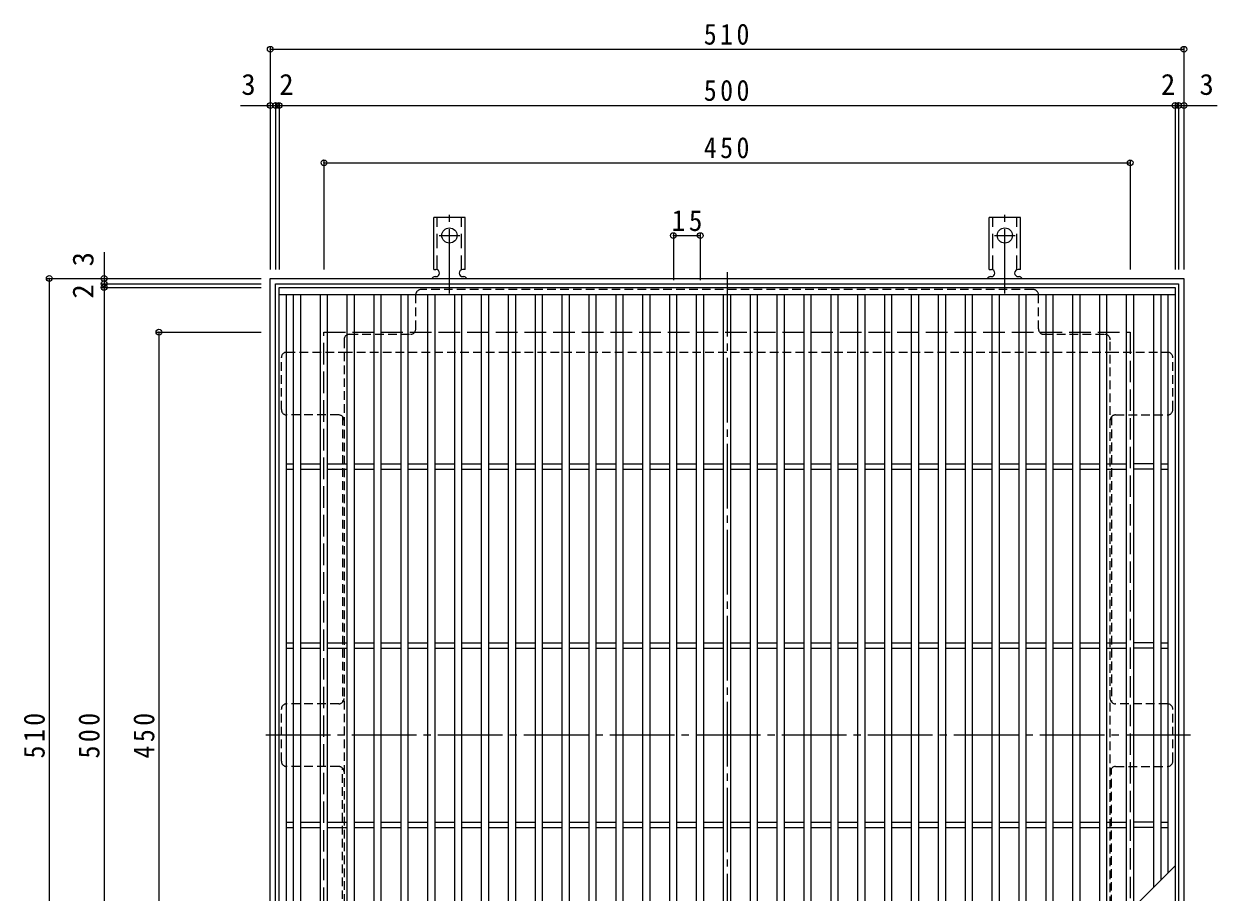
# Model space of a CAD drawing. Units: millimetres at full size, sheet at 1:4. Extents: x -744 to 1008, y -779 to 706.
# Drawn here: x -744 to -78, y 221 to 706 of the extents above; entities that cross this region are included whole.
import ezdxf
from ezdxf.enums import TextEntityAlignment as Align

# ---------------------------------------------------------------- set-up
doc = ezdxf.new("R2010")
doc.units = ezdxf.units.MM
doc.header["$LTSCALE"] = 4
doc.header["$PDMODE"] = 32
doc.header["$PDSIZE"] = 3.2
for name, pattern in [('CHAIN2', [12, 9, -1, 1, -1]), ('DASHED1', [1.8, 1.2, -0.6]), ('DASHED2', [3, 2, -1]), ('DASHED3', [4, 3, -1])]:
    doc.linetypes.add(name, pattern=pattern)
for name, color, linetype, lineweight in [('A-1_躯体', 3, 'Continuous', 9), ('A-2_仕上', 3, 'Continuous', 9), ('A-4_その他', 7, 'Continuous', 9), ('A-7_ハッチ', 2, 'Continuous', 9), ('A-A_ﾊｯﾁ-ﾜｸ', 3, 'Continuous', 9)]:
    doc.layers.add(name, color=color, linetype=linetype, lineweight=lineweight)
doc.styles.add('ＭＳ ゴシック', font='')
doc.styles.get('ＭＳ ゴシック').set_extended_font_data('MS Gothic')

msp = doc.modelspace()

# ---------------------------------------------------------------- linework, layer by layer
at = {"layer": 'A-1_躯体', "color": 2}
for p, q in [((-99.348, 560.989), (-99.348, 56.989)), ((-96.348, 563.989), (-96.348, 53.989))]:
    msp.add_line(p, q, dxfattribs=at)
at = {"layer": 'A-1_躯体', "color": 2, "linetype": 'DASHED3'}
msp.add_line((-126.348, 533.989), (-126.348, 83.989), dxfattribs=at)
at = {"layer": 'A-1_躯体', "color": 2}
for points in [[(-606.348, 53.989), (-606.348, 563.989), (-96.348, 563.989)], [(-603.349, 56.989), (-603.349, 560.989), (-99.348, 560.989)]]:
    msp.add_lwpolyline(points, dxfattribs=at)
at = {"layer": 'A-1_躯体', "color": 2, "linetype": 'DASHED3'}
msp.add_lwpolyline([(-576.348, 83.989), (-576.348, 533.989), (-126.348, 533.989)], dxfattribs=at)
at = {"layer": 'A-2_仕上'}
for p, q in [((-601.348, 558.989), (-101.348, 558.989)), ((-601.348, 58.989), (-601.348, 558.989)), ((-601.348, 554.989), (-101.348, 554.989)), ((-597.348, 62.989), (-597.348, 554.989)), ((-593.348, 62.989), (-593.348, 554.989)), ((-589.348, 62.989), (-589.348, 554.989)), ((-578.348, 62.989), (-578.348, 554.989)), ((-574.348, 62.989), (-574.348, 554.989)), ((-563.348, 62.989), (-563.348, 554.989)), ((-559.348, 62.989), (-559.348, 554.989)), ((-548.348, 62.989), (-548.348, 554.989)), ((-544.348, 62.989), (-544.348, 554.989)), ((-533.347, 62.989), (-533.347, 554.989)), ((-529.348, 62.989), (-529.348, 554.989)), ((-518.347, 62.989), (-518.347, 554.989)), ((-514.347, 62.989), (-514.347, 554.989)), ((-503.347, 62.989), (-503.347, 554.989)), ((-499.347, 62.989), (-499.347, 554.989)), ((-488.347, 62.989), (-488.347, 554.989)), ((-484.347, 62.989), (-484.347, 554.989)), ((-473.347, 62.989), (-473.347, 554.989)), ((-469.347, 62.989), (-469.347, 554.989)), ((-458.347, 62.989), (-458.347, 554.989)), ((-454.347, 62.989), (-454.347, 554.989)), ((-443.347, 62.989), (-443.347, 554.989)), ((-439.347, 62.989), (-439.347, 554.989)), ((-428.347, 62.989), (-428.347, 554.989)), ((-424.347, 62.989), (-424.347, 554.989)), ((-413.347, 62.989), (-413.347, 554.989)), ((-409.347, 62.989), (-409.347, 554.989)), ((-398.346, 62.989), (-398.346, 554.989)), ((-394.347, 62.989), (-394.347, 554.989)), ((-383.346, 62.989), (-383.346, 554.989)), ((-379.346, 62.989), (-379.346, 554.989)), ((-368.346, 62.989), (-368.346, 554.989)), ((-364.346, 62.989), (-364.346, 554.989)), ((-353.346, 62.989), (-353.346, 554.989)), ((-349.346, 62.989), (-349.346, 554.989)), ((-338.346, 62.989), (-338.346, 554.989)), ((-334.346, 62.989), (-334.346, 554.989)), ((-323.346, 62.989), (-323.346, 554.989)), ((-319.346, 62.989), (-319.346, 554.989)), ((-308.346, 62.989), (-308.346, 554.989)), ((-304.346, 62.989), (-304.346, 554.989)), ((-293.346, 62.989), (-293.346, 554.989)), ((-289.346, 62.989), (-289.346, 554.989)), ((-278.346, 62.989), (-278.346, 554.989)), ((-274.346, 62.992), (-274.346, 554.989)), ((-263.345, 73.992), (-263.345, 554.989)), ((-259.346, 77.992), (-259.346, 554.989)), ((-248.345, 88.992), (-248.345, 554.989)), ((-244.345, 92.992), (-244.345, 554.989)), ((-233.345, 103.992), (-233.345, 554.989)), ((-229.345, 107.992), (-229.345, 554.989)), ((-218.345, 118.992), (-218.345, 554.989)), ((-214.345, 122.992), (-214.345, 554.989)), ((-203.345, 133.992), (-203.345, 554.989)), ((-199.345, 137.992), (-199.345, 554.989)), ((-188.345, 148.992), (-188.345, 554.989)), ((-184.345, 152.992), (-184.345, 554.989)), ((-173.345, 163.992), (-173.345, 554.989)), ((-169.345, 167.992), (-169.345, 554.989)), ((-158.345, 178.993), (-158.345, 554.989)), ((-154.345, 182.993), (-154.345, 554.989)), ((-143.345, 193.993), (-143.345, 554.989)), ((-139.345, 197.993), (-139.345, 554.989)), ((-128.344, 208.993), (-128.344, 554.989)), ((-124.345, 212.993), (-124.345, 554.989)), ((-113.348, 554.989), (-113.348, 223.989)), ((-109.348, 554.989), (-109.348, 227.989)), ((-105.348, 554.989), (-105.348, 231.989)), ((-101.348, 558.989), (-101.348, 58.989)), ((-597.348, 460.489), (-593.348, 460.489)), ((-589.348, 460.489), (-578.348, 460.489)), ((-574.348, 460.489), (-563.348, 460.489)), ((-559.348, 460.489), (-548.348, 460.489)), ((-544.348, 460.489), (-533.347, 460.489)), ((-529.348, 460.489), (-518.347, 460.489)), ((-514.347, 460.489), (-503.347, 460.489)), ((-499.347, 460.489), (-488.347, 460.489)), ((-484.347, 460.489), (-473.347, 460.489)), ((-469.347, 460.489), (-458.347, 460.489)), ((-454.347, 460.489), (-443.347, 460.489)), ((-439.347, 460.489), (-428.347, 460.489)), ((-424.347, 460.489), (-413.347, 460.489)), ((-409.347, 460.489), (-398.346, 460.489)), ((-394.347, 460.489), (-383.346, 460.489)), ((-379.346, 460.489), (-368.346, 460.489)), ((-364.346, 460.489), (-353.346, 460.489)), ((-349.346, 460.489), (-338.346, 460.489)), ((-334.346, 460.489), (-323.346, 460.489)), ((-319.346, 460.489), (-308.346, 460.489)), ((-304.346, 460.489), (-293.346, 460.489)), ((-289.346, 460.489), (-278.346, 460.489)), ((-274.346, 460.489), (-263.345, 460.489)), ((-259.346, 460.489), (-248.345, 460.489)), ((-244.345, 460.489), (-233.345, 460.489)), ((-229.345, 460.489), (-218.345, 460.489)), ((-214.345, 460.489), (-203.345, 460.489)), ((-199.345, 460.489), (-188.345, 460.489)), ((-184.345, 460.489), (-173.345, 460.489)), ((-169.345, 460.489), (-158.345, 460.489)), ((-154.345, 460.489), (-143.345, 460.489)), ((-139.345, 460.489), (-128.344, 460.489)), ((-113.348, 460.489), (-124.345, 460.489)), ((-109.348, 460.489), (-105.348, 460.489)), ((-597.348, 457.489), (-593.348, 457.489)), ((-589.348, 457.489), (-578.348, 457.489)), ((-574.348, 457.489), (-563.348, 457.489)), ((-559.348, 457.489), (-548.348, 457.489)), ((-544.348, 457.489), (-533.347, 457.489)), ((-529.348, 457.489), (-518.347, 457.489)), ((-514.347, 457.489), (-503.347, 457.489)), ((-499.347, 457.489), (-488.347, 457.489)), ((-484.347, 457.489), (-473.347, 457.489)), ((-469.347, 457.489), (-458.347, 457.489)), ((-454.347, 457.489), (-443.347, 457.489)), ((-439.347, 457.489), (-428.347, 457.489)), ((-424.347, 457.489), (-413.347, 457.489)), ((-409.347, 457.489), (-398.346, 457.489)), ((-394.347, 457.489), (-383.346, 457.489)), ((-379.346, 457.489), (-368.346, 457.489)), ((-364.346, 457.489), (-353.346, 457.489)), ((-349.346, 457.489), (-338.346, 457.489)), ((-334.346, 457.489), (-323.346, 457.489)), ((-319.346, 457.489), (-308.346, 457.489)), ((-304.346, 457.489), (-293.346, 457.489)), ((-289.346, 457.489), (-278.346, 457.489)), ((-274.346, 457.489), (-263.345, 457.489)), ((-259.346, 457.489), (-248.345, 457.489)), ((-244.345, 457.489), (-233.345, 457.489)), ((-229.345, 457.489), (-218.345, 457.489)), ((-214.345, 457.489), (-203.345, 457.489)), ((-199.345, 457.489), (-188.345, 457.489)), ((-184.345, 457.489), (-173.345, 457.489)), ((-169.345, 457.489), (-158.345, 457.489)), ((-154.345, 457.489), (-143.345, 457.489)), ((-139.345, 457.489), (-128.344, 457.489)), ((-113.348, 457.489), (-124.345, 457.489)), ((-109.348, 457.489), (-105.348, 457.489)), ((-597.348, 360.489), (-593.348, 360.489)), ((-589.348, 360.489), (-578.348, 360.489)), ((-574.348, 360.489), (-563.348, 360.489)), ((-559.348, 360.489), (-548.348, 360.489)), ((-544.348, 360.489), (-533.347, 360.489)), ((-529.348, 360.489), (-518.347, 360.489)), ((-514.347, 360.489), (-503.347, 360.489)), ((-499.347, 360.489), (-488.347, 360.489)), ((-484.347, 360.489), (-473.347, 360.489)), ((-469.347, 360.489), (-458.347, 360.489)), ((-454.347, 360.489), (-443.347, 360.489)), ((-439.347, 360.489), (-428.347, 360.489)), ((-424.347, 360.489), (-413.347, 360.489)), ((-409.347, 360.489), (-398.346, 360.489)), ((-394.347, 360.489), (-383.346, 360.489)), ((-379.346, 360.489), (-368.346, 360.489)), ((-364.346, 360.489), (-353.346, 360.489)), ((-349.346, 360.489), (-338.346, 360.489)), ((-334.346, 360.489), (-323.346, 360.489)), ((-319.346, 360.489), (-308.346, 360.489)), ((-304.346, 360.489), (-293.346, 360.489)), ((-289.346, 360.489), (-278.346, 360.489)), ((-274.346, 360.489), (-263.345, 360.489)), ((-259.346, 360.489), (-248.345, 360.489)), ((-244.345, 360.489), (-233.345, 360.489)), ((-229.345, 360.489), (-218.345, 360.489)), ((-214.345, 360.489), (-203.345, 360.489)), ((-199.345, 360.489), (-188.345, 360.489)), ((-184.345, 360.489), (-173.345, 360.489)), ((-169.345, 360.489), (-158.345, 360.489)), ((-154.345, 360.489), (-143.345, 360.489)), ((-139.345, 360.489), (-128.344, 360.489)), ((-113.348, 360.489), (-124.345, 360.489)), ((-109.348, 360.489), (-105.348, 360.489)), ((-597.348, 357.489), (-593.348, 357.489)), ((-589.348, 357.489), (-578.348, 357.489)), ((-574.348, 357.489), (-563.348, 357.489)), ((-559.348, 357.489), (-548.348, 357.489)), ((-544.348, 357.489), (-533.347, 357.489)), ((-529.348, 357.489), (-518.347, 357.489)), ((-514.347, 357.489), (-503.347, 357.489)), ((-499.347, 357.489), (-488.347, 357.489)), ((-484.347, 357.489), (-473.347, 357.489)), ((-469.347, 357.489), (-458.347, 357.489)), ((-454.347, 357.489), (-443.347, 357.489)), ((-439.347, 357.489), (-428.347, 357.489)), ((-424.347, 357.489), (-413.347, 357.489)), ((-409.347, 357.489), (-398.346, 357.489)), ((-394.347, 357.489), (-383.346, 357.489)), ((-379.346, 357.489), (-368.346, 357.489)), ((-364.346, 357.489), (-353.346, 357.489)), ((-349.346, 357.489), (-338.346, 357.489)), ((-334.346, 357.489), (-323.346, 357.489)), ((-319.346, 357.489), (-308.346, 357.489)), ((-304.346, 357.489), (-293.346, 357.489)), ((-289.346, 357.489), (-278.346, 357.489)), ((-274.346, 357.489), (-263.345, 357.489)), ((-259.346, 357.489), (-248.345, 357.489)), ((-244.345, 357.489), (-233.345, 357.489)), ((-229.345, 357.489), (-218.345, 357.489)), ((-214.345, 357.489), (-203.345, 357.489)), ((-199.345, 357.489), (-188.345, 357.489)), ((-184.345, 357.489), (-173.345, 357.489)), ((-169.345, 357.489), (-158.345, 357.489)), ((-154.345, 357.489), (-143.345, 357.489)), ((-139.345, 357.489), (-128.344, 357.489)), ((-113.348, 357.489), (-124.345, 357.489)), ((-109.348, 357.489), (-105.348, 357.489)), ((-597.348, 260.489), (-593.348, 260.489)), ((-589.348, 260.489), (-578.348, 260.489)), ((-574.348, 260.489), (-563.348, 260.489)), ((-559.348, 260.489), (-548.348, 260.489)), ((-544.348, 260.489), (-533.347, 260.489)), ((-529.348, 260.489), (-518.347, 260.489)), ((-514.347, 260.489), (-503.347, 260.489)), ((-499.347, 260.489), (-488.347, 260.489)), ((-484.347, 260.489), (-473.347, 260.489)), ((-469.347, 260.489), (-458.347, 260.489)), ((-454.347, 260.489), (-443.347, 260.489)), ((-439.347, 260.489), (-428.347, 260.489)), ((-424.347, 260.489), (-413.347, 260.489)), ((-409.347, 260.489), (-398.346, 260.489)), ((-394.347, 260.489), (-383.346, 260.489)), ((-379.346, 260.489), (-368.346, 260.489)), ((-364.346, 260.489), (-353.346, 260.489)), ((-349.346, 260.489), (-338.346, 260.489)), ((-334.346, 260.489), (-323.346, 260.489)), ((-319.346, 260.489), (-308.346, 260.489)), ((-304.346, 260.489), (-293.346, 260.489)), ((-289.346, 260.489), (-278.346, 260.489)), ((-274.346, 260.489), (-263.345, 260.489)), ((-259.346, 260.489), (-248.345, 260.489)), ((-244.345, 260.489), (-233.345, 260.489)), ((-229.345, 260.489), (-218.345, 260.489)), ((-214.345, 260.489), (-203.345, 260.489)), ((-199.345, 260.489), (-188.345, 260.489)), ((-184.345, 260.489), (-173.345, 260.489)), ((-169.345, 260.489), (-158.345, 260.489)), ((-154.345, 260.489), (-143.345, 260.489)), ((-139.345, 260.489), (-128.344, 260.489)), ((-113.348, 260.489), (-124.345, 260.489)), ((-109.348, 260.489), (-105.348, 260.489)), ((-597.348, 257.489), (-593.348, 257.489)), ((-589.348, 257.489), (-578.348, 257.489)), ((-574.348, 257.489), (-563.348, 257.489)), ((-559.348, 257.489), (-548.348, 257.489)), ((-544.348, 257.489), (-533.347, 257.489)), ((-529.348, 257.489), (-518.347, 257.489)), ((-514.347, 257.489), (-503.347, 257.489)), ((-499.347, 257.489), (-488.347, 257.489)), ((-484.347, 257.489), (-473.347, 257.489)), ((-469.347, 257.489), (-458.347, 257.489)), ((-454.347, 257.489), (-443.347, 257.489)), ((-439.347, 257.489), (-428.347, 257.489)), ((-424.347, 257.489), (-413.347, 257.489)), ((-409.347, 257.489), (-398.346, 257.489)), ((-394.347, 257.489), (-383.346, 257.489)), ((-379.346, 257.489), (-368.346, 257.489)), ((-364.346, 257.489), (-353.346, 257.489)), ((-349.346, 257.489), (-338.346, 257.489)), ((-334.346, 257.489), (-323.346, 257.489)), ((-319.346, 257.489), (-308.346, 257.489)), ((-304.346, 257.489), (-293.346, 257.489)), ((-289.346, 257.489), (-278.346, 257.489)), ((-274.346, 257.489), (-263.345, 257.489)), ((-259.346, 257.489), (-248.345, 257.489)), ((-244.345, 257.489), (-233.345, 257.489)), ((-229.345, 257.489), (-218.345, 257.489)), ((-214.345, 257.489), (-203.345, 257.489)), ((-199.345, 257.489), (-188.345, 257.489)), ((-184.345, 257.489), (-173.345, 257.489)), ((-169.345, 257.489), (-158.345, 257.489)), ((-154.345, 257.489), (-143.345, 257.489)), ((-139.345, 257.489), (-128.344, 257.489)), ((-113.348, 257.489), (-124.345, 257.489)), ((-109.348, 257.489), (-105.348, 257.489)), ((-101.348, 235.989), (-278.348, 58.989))]:
    msp.add_line(p, q, dxfattribs=at)
at = {"layer": 'A-4_その他'}
for p, q in [((-606.348, 693.152), (-606.348, 568.989)), ((-96.348, 693.152), (-96.348, 568.989)), ((-606.348, 691.952), (-96.348, 691.952)), ((-623.028, 660.564), (-603.349, 660.564)), ((-603.349, 661.764), (-603.349, 568.989)), ((-603.349, 660.564), (-601.348, 660.564)), ((-601.348, 661.764), (-601.348, 568.989)), ((-601.348, 660.564), (-101.348, 660.564)), ((-101.348, 661.764), (-101.348, 568.989)), ((-101.348, 660.564), (-99.348, 660.564)), ((-99.348, 661.764), (-99.348, 568.989)), ((-99.348, 660.564), (-77.831, 660.564)), ((-576.348, 629.768), (-576.348, 568.989)), ((-576.348, 628.568), (-126.348, 628.568)), ((-126.348, 629.768), (-126.348, 568.989)), ((-381.346, 589.095), (-381.346, 562.989)), ((-381.346, 587.895), (-366.346, 587.895)), ((-366.346, 589.095), (-366.346, 562.989)), ((-699.084, 578.753), (-699.084, 560.989)), ((-730.889, 563.989), (-611.349, 563.989)), ((-729.689, 563.989), (-729.689, 53.989)), ((-700.284, 560.989), (-611.349, 560.989)), ((-699.084, 560.989), (-699.084, 558.989)), ((-700.284, 558.989), (-611.349, 558.989)), ((-699.084, 558.989), (-699.084, 58.989)), ((-669.679, 533.989), (-611.349, 533.989)), ((-668.479, 533.989), (-668.479, 83.989))]:
    msp.add_line(p, q, dxfattribs=at)
for p in [(-606.348, 691.952), (-96.348, 691.952), (-606.348, 660.564), (-603.349, 660.564), (-601.348, 660.564), (-101.348, 660.564), (-99.348, 660.564), (-96.348, 660.564), (-576.348, 628.568), (-126.348, 628.568), (-381.346, 587.895), (-366.346, 587.895), (-729.689, 563.989), (-699.084, 563.989), (-699.084, 560.989), (-699.084, 558.989), (-668.479, 533.989)]:
    msp.add_point(p, dxfattribs=at)
at = {"layer": 'A-7_ハッチ', "linetype": 'CHAIN2'}
for p, q in [((-351.348, 567.586), (-351.348, 50.392)), ((-92.751, 308.989), (-609.945, 308.989))]:
    msp.add_line(p, q, dxfattribs=at)
at = {"layer": 'A-7_ハッチ', "linetype": 'DASHED1'}
for p, q in [((-525.147, 535.793), (-525.147, 554.793)), ((-180.549, 557.793), (-522.147, 557.793)), ((-177.549, 535.793), (-177.549, 554.793)), ((-565.148, 529.793), (-565.148, 88.186)), ((-562.148, 532.793), (-528.147, 532.793)), ((-174.549, 532.793), (-140.548, 532.793)), ((-137.548, 199.789), (-137.548, 529.793)), ((-600.152, 490.792), (-600.152, 519.793)), ((-597.152, 522.793), (-565.148, 522.793)), ((-565.148, 522.793), (-137.548, 522.793)), ((-137.548, 522.793), (-105.545, 522.793)), ((-102.545, 490.792), (-102.545, 519.793)), ((-568.148, 487.792), (-597.152, 487.792)), ((-565.948, 486.831), (-565.948, 327.45)), ((-136.748, 486.836), (-136.748, 327.45)), ((-134.548, 487.792), (-105.545, 487.792)), ((-568.148, 326.489), (-597.152, 326.489)), ((-105.545, 326.489), (-134.548, 326.489)), ((-600.152, 294.489), (-600.152, 323.489)), ((-102.545, 294.489), (-102.545, 323.489)), ((-568.148, 291.489), (-597.152, 291.489)), ((-565.948, 131.147), (-565.948, 290.528)), ((-136.748, 200.589), (-136.748, 290.528)), ((-134.548, 291.489), (-105.545, 291.489))]:
    msp.add_line(p, q, dxfattribs=at)
for centre, start, end in [((-522.147, 554.793), 90, 180), ((-180.549, 554.793), 0, 90), ((-528.147, 535.793), 270, 0), ((-174.549, 535.793), 180, 270), ((-562.148, 529.793), 90, 180), ((-140.548, 529.793), 0, 90), ((-597.152, 519.793), 90, 180), ((-105.545, 519.793), 0, 90), ((-597.152, 490.792), 180, 270), ((-568.148, 484.792), 0, 90), ((-134.548, 484.792), 90, 180), ((-105.545, 490.792), 270, 0), ((-597.152, 323.489), 90, 180), ((-568.148, 329.489), 270, 0), ((-134.548, 329.489), 180, 270), ((-105.545, 323.489), 0, 90), ((-597.152, 294.489), 180, 270), ((-105.545, 294.489), 270, 0), ((-568.148, 288.489), 0, 90), ((-134.548, 288.489), 90, 180)]:
    msp.add_arc(centre, 3, start, end, dxfattribs=at)
at = {"layer": 'A-A_ﾊｯﾁ-ﾜｸ', "color": 7, "linetype": 'CHAIN2'}
for p, q in [((-506.348, 555.521), (-506.348, 602.921)), ((-196.348, 555.521), (-196.348, 602.921)), ((-512.124, 587.989), (-500.572, 587.989)), ((-202.124, 587.989), (-190.572, 587.989))]:
    msp.add_line(p, q, dxfattribs=at)
at = {"layer": 'A-A_ﾊｯﾁ-ﾜｸ'}
for p, q in [((-515.098, 568.989), (-515.098, 597.989)), ((-497.598, 597.989), (-515.098, 597.989)), ((-497.598, 568.989), (-497.598, 597.989)), ((-205.098, 568.989), (-205.098, 597.989)), ((-187.598, 597.989), (-205.098, 597.989)), ((-187.598, 568.989), (-187.598, 597.989)), ((-515.098, 568.989), (-513.848, 568.989)), ((-497.598, 568.989), (-498.848, 568.989)), ((-205.098, 568.989), (-203.848, 568.989)), ((-187.598, 568.989), (-188.848, 568.989)), ((-514.348, 564.989), (-513.848, 564.989)), ((-498.853, 564.989), (-498.34, 564.989)), ((-204.348, 564.989), (-203.848, 564.989)), ((-188.853, 564.989), (-188.34, 564.989))]:
    msp.add_line(p, q, dxfattribs=at)
at = {"layer": 'A-A_ﾊｯﾁ-ﾜｸ', "linetype": 'DASHED2'}
for p, q in [((-513.098, 568.843), (-513.098, 597.989)), ((-499.598, 568.843), (-499.598, 597.989)), ((-203.098, 568.843), (-203.098, 597.989)), ((-189.598, 568.843), (-189.598, 597.989))]:
    msp.add_line(p, q, dxfattribs=at)
at = {"layer": 'A-A_ﾊｯﾁ-ﾜｸ'}
for centre in [(-506.348, 587.989), (-196.348, 587.989)]:
    msp.add_circle(centre, 4.25, dxfattribs=at)
for centre, start, end in [((-513.848, 566.989), 270, 90), ((-498.848, 566.989), 90, 269.86671), ((-203.848, 566.989), 270, 90), ((-188.848, 566.989), 90, 269.86671), ((-514.348, 562.989), 90.27597, 150.00049), ((-498.348, 562.989), 29.99928, 89.75838), ((-204.348, 562.989), 90.27597, 150.00049), ((-188.348, 562.989), 29.99928, 89.75838)]:
    msp.add_arc(centre, 2, start, end, dxfattribs=at)

# ---------------------------------------------------------------- texts
at = {"layer": 'A-4_その他', "color": 2, "style": 'ＭＳ ゴシック'}
for s, p in [('3', (-622.478, 662.964)), ('2', (-601.306, 662.964)), ('2', (-109.211, 662.964)), ('3', (-87.693, 662.964))]:
    msp.add_text(s, height=11.73, dxfattribs=at).set_placement(p, align=Align.BOTTOM_LEFT)
for s, p in [('3', (-701.484, 570.714)), ('2', (-701.484, 552.753))]:
    msp.add_text(s, height=11.73, rotation=90, dxfattribs=at).set_placement(p, align=Align.BOTTOM_LEFT)
at = {"layer": 'A-4_その他', "color": 2, "char_height": 11.73, "attachment_point": 7, "style": 'ＭＳ ゴシック'}
for s, insert in [('\\T1.27;\\W0.9;510', (-364.348, 694.352)), ('\\T1.27;\\W0.9;500', (-364.348, 662.964)), ('\\T1.27;\\W0.9;450', (-364.348, 630.968)), ('\\T1.27;\\W0.95;15', (-382.346, 590.295))]:
    msp.add_mtext(s, dxfattribs=dict(at, insert=insert))
at = {"layer": 'A-4_その他', "color": 2, "char_height": 11.73, "attachment_point": 7, "rotation": 90, "style": 'ＭＳ ゴシック'}
for s, insert in [('\\T1.27;\\W0.9;510', (-732.089, 295.989)), ('\\T1.27;\\W0.9;500', (-701.484, 295.989)), ('\\T1.27;\\W0.9;450', (-670.879, 295.989))]:
    msp.add_mtext(s, dxfattribs=dict(at, insert=insert))

doc.saveas('drawing.dxf')
